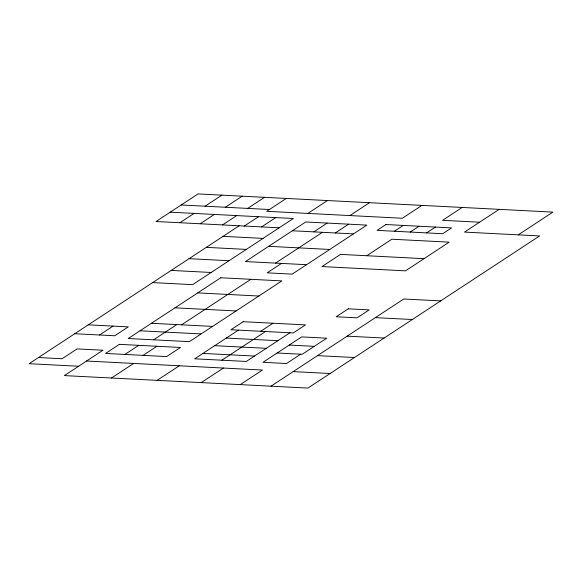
<?xml version="1.0" encoding="UTF-8"?>
<svg xmlns="http://www.w3.org/2000/svg" width="582" height="582" viewBox="0 0 582 582"><rect width="100%" height="100%" fill="white"/><g stroke="black" fill="none" stroke-linecap="round" stroke-linejoin="round"><path stroke-width="0.87" d="M179.896 222.731L194.097 213.405M205.06 206.21L221.917 195.145M200.172 223.772L214.372 214.445M225.329 207.25L242.185 196.185M222.528 224.914L236.728 215.595M247.692 208.392L264.541 197.327M239.18 225.772L29.1 363.706L78.628 366.245M244.287 226.034L258.488 216.708M286.3 198.44L266.709 211.31L402.351 218.257L421.943 205.395M261.58 226.915L275.781 217.595M99.544 334.992L113.09 326.102M307.849 213.419L327.44 200.55M124.89 354.438L138.756 345.337M313.814 231.869L327.193 223.081M153.583 339.815L176.797 324.574M181.569 324.821L250.886 279.302M275.548 263.108L322.457 232.305M349.884 215.573L369.475 202.703M281.513 263.413L267.167 272.834L292.208 274.122L366.842 225.11L305.732 221.982L245.444 261.565L306.554 264.701M143.077 355.369L156.936 346.268M111.475 378.016L133.664 363.444M335.276 232.967L348.662 224.179M157.089 380.352L179.278 365.78M238.394 330.125L194.708 358.81L246.281 361.458L289.967 332.773M394.378 231.243L403.246 225.423M366.725 255.731L391.875 239.217L449.188 242.156L405.501 270.841L321.955 266.563L340.492 254.385L424.038 258.67M410.179 232.058L419.04 226.231M260.758 331.274L273.009 323.228M221.837 360.2L265.523 331.522M462.188 207.454L442.589 220.323L479.553 222.215M426.57 232.895L435.438 227.075M201.205 382.614L223.393 368.042M499.152 209.353L464.509 232.094L539.609 235.943L307.914 388.078L64.376 375.601L103.007 350.233L77.071 348.902L62.085 358.752L38.492 357.537M240.257 384.615L262.446 370.043L86.565 361.029M300.712 354.205L286.526 363.517L262.977 362.31L301.665 336.905L326.706 338.193L302.204 354.278L277.163 352.998M270.965 386.186L403.741 299.002L440.69 300.901M518.256 234.852L552.9 212.103L198.047 193.922L156.027 221.509L279.164 227.817M181.191 204.988L269.451 209.513M170.228 212.183L293.364 218.497L192.613 284.649L152.622 282.597M292.353 230.763L353.463 233.899M223.073 236.343L263.057 238.394M268.651 246.324L329.768 249.46M206.304 247.35L246.295 249.402M189.055 258.677L229.046 260.729M171.159 270.426L211.15 272.478M197.727 292.899L258.837 296.027M375.368 317.634L412.318 319.525M174.993 307.82L236.103 310.955M151.458 323.279L212.568 326.407M347.156 336.156L384.105 338.047M88.304 324.836L128.287 326.88L114.749 335.77L74.758 333.726M140.015 330.794L201.125 333.923M226.311 338.069L277.876 340.71M289.254 345.061L314.295 346.341M214.7 345.686L266.272 348.327M317.496 355.631L354.445 357.53M202.929 353.412L254.501 356.06M293.153 371.614L330.103 373.513M119.375 344.34L105.517 353.441L166.627 356.577L180.485 347.469L119.375 344.34M220.774 277.76L128.244 338.52L189.354 341.649L281.884 280.895L220.774 277.76M385.953 224.536L377.085 230.363L442.669 233.724L451.537 227.897L385.953 224.536M243.196 321.701L230.945 329.747L293.248 332.94L305.499 324.894L243.196 321.701M348.283 308.831L336.192 316.768L357.064 317.837L369.155 309.9L348.283 308.831"/></g></svg>
